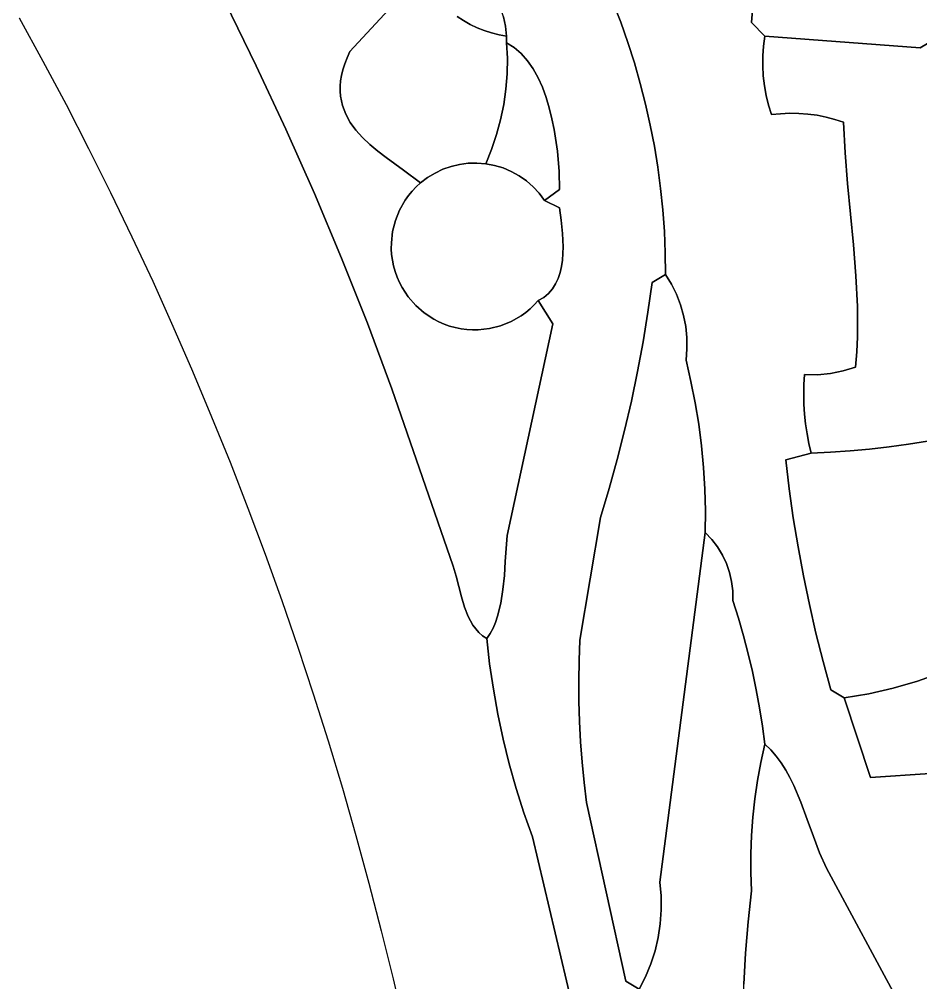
# Model space of a CAD drawing. Header units: inches. Extents: x 37.2 to 70.6, y 17.4 to 61.6.
# Drawn here: x 41.501 to 45.923, y 39.47 to 44.197 of the extents above; entities that cross this region are included whole.
import ezdxf

# ---------------------------------------------------------------- set-up
doc = ezdxf.new("R2010")
doc.units = ezdxf.units.IN
doc.layers.add('SURFACES_FOR_SKETCHUP', color=7, linetype='Continuous')

msp = doc.modelspace()

# ---------------------------------------------------------------- linework, layer by layer
at = {"layer": 'SURFACES_FOR_SKETCHUP'}
for points, invisible_edges in [([(41.6176, 43.991), (42.3549, 44.5823), (41.5014, 44.2028)], 3), ([(42.3549, 44.5823), (41.6176, 43.991), (42.5127, 44.2767)], 3), ([(45.1185, 44.464), (45.1047, 44.3222), (45.9212, 44.0571)], 10), ([(45.9212, 44.0571), (46.044, 44.3263), (45.1185, 44.464)], 11), ([(43.6803, 44.1899), (43.8171, 44.3416), (43.6488, 44.2109)], 3), ([(43.8171, 44.3416), (43.6803, 44.1899), (43.8412, 44.2986)], 3), ([(43.8873, 44.1619), (44.3726, 44.3774), (43.8768, 44.2088)], 3), ([(44.3726, 44.3774), (43.8873, 44.1619), (44.4137, 44.2802)], 3), ([(43.7131, 44.1711), (43.8412, 44.2986), (43.6803, 44.1899)], 3), ([(43.7471, 44.1547), (43.8412, 44.2986), (43.7131, 44.1711)], 3), ([(43.8412, 44.2986), (43.7471, 44.1547), (43.8613, 44.2543)], 3), ([(44.4517, 44.182), (45.1047, 44.3222), (44.4137, 44.2802)], 3), ([(45.1047, 44.3222), (44.4517, 44.182), (45.0935, 44.1802)], 3), ([(45.0935, 44.1802), (45.1584, 44.1136), (45.1047, 44.3222)], 2), ([(45.1584, 44.1136), (45.9212, 44.0571), (45.1047, 44.3222)], 10), ([(45.9212, 44.0571), (46.0304, 44.1699), (46.044, 44.3263)], 11), ([(41.731, 43.7778), (42.5127, 44.2767), (41.6176, 43.991)], 3), ([(42.5127, 44.2767), (41.731, 43.7778), (42.6643, 43.9682)], 3), ([(42.6643, 43.9682), (43.1237, 44.0388), (42.5127, 44.2767)], 3), ([(43.313, 44.2434), (42.5127, 44.2767), (43.1237, 44.0388)], 3), ([(43.1237, 44.0388), (43.6488, 44.2109), (43.313, 44.2434)], 3), ([(43.7821, 44.1407), (43.8613, 44.2543), (43.7471, 44.1547)], 3), ([(43.8613, 44.2543), (43.7821, 44.1407), (43.8768, 44.2088)], 3), ([(43.9641, 44.0282), (44.4137, 44.2802), (43.8873, 44.1619)], 11), ([(43.9947, 43.9933), (44.4137, 44.2802), (43.9641, 44.0282)], 3), ([(44.4137, 44.2802), (43.9947, 43.9933), (44.4517, 44.182)], 3), ([(43.6488, 44.2109), (43.1237, 44.0388), (43.6803, 44.1899)], 3), ([(43.818, 44.1292), (43.8768, 44.2088), (43.7821, 44.1407)], 3), ([(43.8768, 44.2088), (43.818, 44.1292), (43.8873, 44.1619)], 3), ([(43.1237, 44.0388), (43.2208, 43.5824), (43.6803, 44.1899)], 11), ([(43.2595, 43.5495), (43.6803, 44.1899), (43.2208, 43.5824)], 3), ([(43.6803, 44.1899), (43.2595, 43.5495), (43.8776, 43.7781)], 11), ([(43.7131, 44.1711), (43.6803, 44.1899), (43.8776, 43.7781)], 10), ([(43.8776, 43.7781), (43.8883, 43.8532), (43.7131, 44.1711)], 10), ([(43.7471, 44.1547), (43.7131, 44.1711), (43.8883, 43.8532)], 10), ([(43.8883, 43.8532), (43.8943, 43.9289), (43.7471, 44.1547)], 10), ([(43.7471, 44.1547), (43.8943, 43.9289), (43.7821, 44.1407)], 3), ([(43.8547, 44.1201), (43.8873, 44.1619), (43.818, 44.1292)], 3), ([(43.8547, 44.1201), (43.8922, 44.1136), (43.8873, 44.1619)], 8), ([(43.8922, 44.1136), (43.9299, 44.0577), (43.8873, 44.1619)], 3), ([(43.9641, 44.0282), (43.8873, 44.1619), (43.9299, 44.0577)], 3), ([(44.022, 43.9536), (44.4517, 44.182), (43.9947, 43.9933)], 3), ([(44.4517, 44.182), (44.022, 43.9536), (44.4868, 44.0828)], 3), ([(44.4868, 44.0828), (45.0935, 44.1802), (44.4517, 44.182)], 3), ([(44.5189, 43.9827), (45.0935, 44.1802), (44.4868, 44.0828)], 3), ([(44.548, 43.8816), (45.0935, 44.1802), (44.5189, 43.9827)], 3), ([(45.0935, 44.1802), (44.548, 43.8816), (45.1487, 44.0164)], 11), ([(45.152, 44.065), (45.1584, 44.1136), (45.0935, 44.1802)], 8), ([(45.1487, 44.0164), (45.152, 44.065), (45.0935, 44.1802)], 10), ([(46.0304, 44.1699), (45.9212, 44.0571), (46.0112, 44.1356)], 3), ([(43.7821, 44.1407), (43.8956, 44.0049), (43.818, 44.1292)], 3), ([(43.8956, 44.0049), (43.7821, 44.1407), (43.8943, 43.9289)], 3), ([(43.8922, 44.0811), (43.8547, 44.1201), (43.818, 44.1292)], 9), ([(43.8922, 44.0811), (43.818, 44.1292), (43.8956, 44.0049)], 3), ([(43.8922, 44.0811), (43.8922, 44.1136), (43.8547, 44.1201)], 8), ([(43.8922, 44.1136), (43.8922, 44.0811), (43.9299, 44.0577)], 8), ([(45.152, 44.065), (45.4148, 43.7257), (45.1584, 44.1136)], 3), ([(45.9212, 44.0571), (45.1584, 44.1136), (45.4589, 43.717)], 10), ([(45.4148, 43.7257), (45.4589, 43.717), (45.1584, 44.1136)], 10), ([(45.9212, 44.0571), (45.9562, 44.0784), (46.0112, 44.1356)], 10), ([(43.8922, 44.0811), (43.8956, 44.0049), (43.9299, 44.0577)], 2), ([(43.9641, 44.0282), (43.9299, 44.0577), (43.8956, 44.0049)], 10), ([(44.0462, 43.91), (44.4868, 44.0828), (44.022, 43.9536)], 3), ([(44.0673, 43.8629), (44.4868, 44.0828), (44.0462, 43.91)], 3), ([(44.5189, 43.9827), (44.4868, 44.0828), (44.0673, 43.8629)], 10), ([(45.1487, 44.0164), (45.4148, 43.7257), (45.152, 44.065)], 3), ([(45.9212, 44.0571), (45.4589, 43.717), (45.5024, 43.7056)], 9), ([(45.9212, 44.0571), (45.5024, 43.7056), (45.5453, 43.6915)], 9), ([(45.5453, 43.6915), (45.5525, 43.5417), (45.9212, 44.0571)], 10), ([(45.5645, 43.3913), (45.9212, 44.0571), (45.5525, 43.5417)], 3), ([(45.5645, 43.3913), (46.9766, 43.6136), (45.9212, 44.0571)], 11), ([(45.9562, 44.0784), (45.9212, 44.0571), (46.9766, 43.6136)], 10), ([(43.1237, 44.0388), (42.6643, 43.9682), (43.1096, 44.0078)], 3), ([(43.1096, 44.0078), (42.6643, 43.9682), (43.098, 43.9778)], 3), ([(43.098, 43.9778), (43.185, 43.6166), (43.1096, 44.0078)], 3), ([(43.1096, 44.0078), (43.185, 43.6166), (43.1237, 44.0388)], 3), ([(43.2208, 43.5824), (43.1237, 44.0388), (43.185, 43.6166)], 3), ([(43.8943, 43.9289), (43.9947, 43.9933), (43.8956, 44.0049)], 3), ([(43.9641, 44.0282), (43.8956, 44.0049), (43.9947, 43.9933)], 3), ([(45.1487, 44.0164), (44.548, 43.8816), (45.1483, 43.9676)], 3), ([(45.1483, 43.9676), (45.3703, 43.7317), (45.1487, 44.0164)], 3), ([(45.4148, 43.7257), (45.1487, 44.0164), (45.3703, 43.7317)], 3), ([(41.8416, 43.5631), (42.6643, 43.9682), (41.731, 43.7778)], 3), ([(41.9493, 43.347), (42.6643, 43.9682), (41.8416, 43.5631)], 3), ([(42.6643, 43.9682), (41.9493, 43.347), (42.8098, 43.6567)], 3), ([(43.098, 43.9778), (42.6643, 43.9682), (43.089, 43.9489)], 3), ([(43.089, 43.9489), (42.6643, 43.9682), (43.0823, 43.9211)], 3), ([(43.0823, 43.9211), (42.6643, 43.9682), (43.0779, 43.8942)], 3), ([(43.0779, 43.8942), (42.6643, 43.9682), (43.0757, 43.8683)], 3), ([(42.8098, 43.6567), (43.0757, 43.8683), (42.6643, 43.9682)], 3), ([(43.089, 43.9489), (43.1529, 43.6525), (43.098, 43.9778)], 3), ([(43.185, 43.6166), (43.098, 43.9778), (43.1529, 43.6525)], 3), ([(44.022, 43.9536), (43.9947, 43.9933), (43.8943, 43.9289)], 10), ([(44.0673, 43.8629), (44.0856, 43.8133), (44.5189, 43.9827)], 10), ([(44.548, 43.8816), (44.5189, 43.9827), (44.0856, 43.8133)], 10), ([(45.1483, 43.9676), (44.548, 43.8816), (45.1509, 43.919)], 3), ([(45.1509, 43.919), (45.3703, 43.7317), (45.1483, 43.9676)], 3), ([(43.0823, 43.9211), (43.0779, 43.8942), (43.1254, 43.6904)], 10), ([(43.089, 43.9489), (43.0823, 43.9211), (43.1254, 43.6904)], 10), ([(43.1529, 43.6525), (43.089, 43.9489), (43.1254, 43.6904)], 3), ([(43.8883, 43.8532), (44.0462, 43.91), (43.8943, 43.9289)], 3), ([(44.022, 43.9536), (43.8943, 43.9289), (44.0462, 43.91)], 3), ([(44.574, 43.7798), (45.1509, 43.919), (44.548, 43.8816)], 3), ([(45.1509, 43.919), (44.574, 43.7798), (45.1565, 43.8707)], 3), ([(45.1565, 43.8707), (45.3256, 43.735), (45.1509, 43.919)], 3), ([(45.3703, 43.7317), (45.1509, 43.919), (45.3256, 43.735)], 3), ([(43.0757, 43.8683), (42.8098, 43.6567), (43.0756, 43.8433)], 3), ([(43.0757, 43.8683), (43.0756, 43.8433), (43.1031, 43.7306)], 10), ([(43.0779, 43.8942), (43.0757, 43.8683), (43.1031, 43.7306)], 10), ([(43.1031, 43.7306), (43.1254, 43.6904), (43.0779, 43.8942)], 10), ([(44.0673, 43.8629), (44.0462, 43.91), (43.8883, 43.8532)], 10), ([(44.0856, 43.8133), (44.1013, 43.7616), (44.548, 43.8816)], 10), ([(44.1013, 43.7616), (44.1145, 43.7087), (44.548, 43.8816)], 10), ([(44.574, 43.7798), (44.548, 43.8816), (44.1145, 43.7087)], 10), ([(45.1565, 43.8707), (44.574, 43.7798), (45.165, 43.8227)], 3), ([(45.165, 43.8227), (45.2807, 43.7356), (45.1565, 43.8707)], 3), ([(45.3256, 43.735), (45.1565, 43.8707), (45.2807, 43.7356)], 3), ([(43.0756, 43.8433), (42.8098, 43.6567), (43.0775, 43.8192)], 3), ([(43.0775, 43.8192), (42.8098, 43.6567), (43.0813, 43.7959)], 3), ([(43.0869, 43.7734), (43.1031, 43.7306), (43.0756, 43.8433)], 10), ([(43.0775, 43.8192), (43.0869, 43.7734), (43.0756, 43.8433)], 3), ([(43.0775, 43.8192), (43.0813, 43.7959), (43.0869, 43.7734)], 8), ([(43.8776, 43.7781), (44.0856, 43.8133), (43.8883, 43.8532)], 3), ([(44.0673, 43.8629), (43.8883, 43.8532), (44.0856, 43.8133)], 3), ([(44.597, 43.6773), (45.165, 43.8227), (44.574, 43.7798)], 3), ([(45.165, 43.8227), (44.597, 43.6773), (45.1765, 43.7753)], 3), ([(45.1765, 43.7753), (45.2357, 43.7334), (45.165, 43.8227)], 3), ([(45.2807, 43.7356), (45.165, 43.8227), (45.2357, 43.7334)], 3), ([(43.0813, 43.7959), (42.8098, 43.6567), (43.0869, 43.7734)], 3), ([(43.0869, 43.7734), (42.8098, 43.6567), (43.1031, 43.7306)], 3), ([(43.6197, 43.4746), (43.8776, 43.7781), (43.2595, 43.5495)], 11), ([(43.8776, 43.7781), (43.6197, 43.4746), (43.8624, 43.7038)], 3), ([(43.8624, 43.7038), (44.1013, 43.7616), (43.8776, 43.7781)], 3), ([(44.1013, 43.7616), (44.0856, 43.8133), (43.8776, 43.7781)], 10), ([(44.1145, 43.7087), (44.1255, 43.6553), (44.574, 43.7798)], 10), ([(44.597, 43.6773), (44.574, 43.7798), (44.1255, 43.6553)], 10), ([(44.617, 43.5741), (45.1765, 43.7753), (44.597, 43.6773)], 3), ([(45.1765, 43.7753), (44.617, 43.5741), (45.1909, 43.7285)], 3), ([(45.1765, 43.7753), (45.1909, 43.7285), (45.2357, 43.7334)], 8), ([(43.1031, 43.7306), (42.8098, 43.6567), (43.1254, 43.6904)], 3), ([(44.1145, 43.7087), (44.1013, 43.7616), (43.8624, 43.7038)], 10), ([(44.6338, 43.4703), (45.1909, 43.7285), (44.617, 43.5741)], 3), ([(44.6476, 43.3659), (45.1909, 43.7285), (44.6338, 43.4703)], 3), ([(44.6582, 43.2612), (45.1909, 43.7285), (44.6476, 43.3659)], 3), ([(45.1909, 43.7285), (44.6582, 43.2612), (45.5645, 43.3913)], 11), ([(45.1909, 43.7285), (45.5645, 43.3913), (45.2357, 43.7334)], 3), ([(45.2357, 43.7334), (45.5645, 43.3913), (45.2807, 43.7356)], 3), ([(45.3256, 43.735), (45.2807, 43.7356), (45.5525, 43.5417)], 10), ([(45.5645, 43.3913), (45.5525, 43.5417), (45.2807, 43.7356)], 10), ([(45.3703, 43.7317), (45.3256, 43.735), (45.5525, 43.5417)], 10), ([(45.3703, 43.7317), (45.5525, 43.5417), (45.4148, 43.7257)], 3), ([(45.4148, 43.7257), (45.5525, 43.5417), (45.4589, 43.717)], 3), ([(43.1254, 43.6904), (42.8098, 43.6567), (43.1529, 43.6525)], 3), ([(43.6611, 43.4845), (43.8624, 43.7038), (43.6197, 43.4746)], 3), ([(43.8624, 43.7038), (43.6611, 43.4845), (43.8425, 43.6305)], 3), ([(43.8425, 43.6305), (44.1255, 43.6553), (43.8624, 43.7038)], 3), ([(44.1145, 43.7087), (43.8624, 43.7038), (44.1255, 43.6553)], 3), ([(44.1255, 43.6553), (44.141, 43.5494), (44.597, 43.6773)], 10), ([(44.597, 43.6773), (44.141, 43.5494), (44.617, 43.5741)], 3), ([(45.5024, 43.7056), (45.4589, 43.717), (45.5525, 43.5417)], 10), ([(45.5453, 43.6915), (45.5024, 43.7056), (45.5525, 43.5417)], 2), ([(42.0542, 43.1296), (42.8098, 43.6567), (41.9493, 43.347)], 3), ([(42.8098, 43.6567), (42.0542, 43.1296), (42.9491, 43.3424)], 3), ([(42.9491, 43.3424), (43.1529, 43.6525), (42.8098, 43.6567)], 3), ([(43.1529, 43.6525), (42.9491, 43.3424), (43.185, 43.6166)], 3), ([(43.7034, 43.4901), (43.8425, 43.6305), (43.6611, 43.4845)], 3), ([(43.8182, 43.5584), (43.8425, 43.6305), (43.7034, 43.4901)], 10), ([(43.8182, 43.5584), (43.8749, 43.467), (43.8425, 43.6305)], 3), ([(43.9152, 43.45), (44.1255, 43.6553), (43.8425, 43.6305)], 11), ([(43.9152, 43.45), (43.8425, 43.6305), (43.8749, 43.467)], 3), ([(44.1255, 43.6553), (43.9152, 43.45), (44.141, 43.5494)], 3), ([(43.185, 43.6166), (42.9491, 43.3424), (43.2208, 43.5824)], 3), ([(43.2208, 43.5824), (42.9491, 43.3424), (43.2595, 43.5495)], 3), ([(46.9766, 43.6136), (45.5645, 43.3913), (46.9831, 43.2045)], 11), ([(43.2595, 43.5495), (42.9491, 43.3424), (43.3004, 43.5177)], 3), ([(43.3004, 43.5177), (43.6197, 43.4746), (43.2595, 43.5495)], 3), ([(43.7462, 43.4912), (43.8182, 43.5584), (43.7034, 43.4901)], 3), ([(43.7893, 43.4878), (43.8182, 43.5584), (43.7462, 43.4912)], 2), ([(43.8182, 43.5584), (43.7893, 43.4878), (43.8329, 43.4797)], 8), ([(43.8182, 43.5584), (43.8329, 43.4797), (43.8749, 43.467)], 9), ([(43.9533, 43.4288), (44.141, 43.5494), (43.9152, 43.45)], 3), ([(43.9889, 43.4037), (44.141, 43.5494), (43.9533, 43.4288)], 3), ([(44.141, 43.5494), (43.9889, 43.4037), (44.1494, 43.4495)], 3), ([(44.1494, 43.4495), (44.617, 43.5741), (44.141, 43.5494)], 3), ([(44.617, 43.5741), (44.1494, 43.4495), (44.6338, 43.4703)], 3), ([(43.3672, 43.2603), (43.3004, 43.5177), (42.9491, 43.3424)], 11), ([(43.3004, 43.5177), (43.3949, 43.3088), (43.3856, 43.4556)], 3), ([(43.3949, 43.3088), (43.3004, 43.5177), (43.3672, 43.2603)], 3), ([(43.3856, 43.4556), (43.5796, 43.4604), (43.3004, 43.5177)], 3), ([(43.6197, 43.4746), (43.3004, 43.5177), (43.5796, 43.4604)], 3), ([(43.6197, 43.4746), (43.4702, 43.3935), (43.7893, 43.4878)], 11), ([(43.9533, 43.4288), (43.7893, 43.4878), (43.4702, 43.3935)], 11), ([(43.6197, 43.4746), (43.7893, 43.4878), (43.6611, 43.4845)], 3), ([(43.7034, 43.4901), (43.6611, 43.4845), (43.7462, 43.4912)], 2), ([(43.7893, 43.4878), (43.7462, 43.4912), (43.6611, 43.4845)], 10), ([(43.9533, 43.4288), (43.9152, 43.45), (43.7893, 43.4878)], 10), ([(43.7893, 43.4878), (43.9152, 43.45), (43.8329, 43.4797)], 3), ([(43.3856, 43.4556), (43.5411, 43.4421), (43.5796, 43.4604)], 9), ([(43.4702, 43.3935), (43.3856, 43.4556), (43.4489, 43.3742)], 2), ([(43.4489, 43.3742), (43.3856, 43.4556), (43.4293, 43.3535)], 3), ([(43.4293, 43.3535), (43.3856, 43.4556), (43.4113, 43.3317)], 3), ([(43.4113, 43.3317), (43.3856, 43.4556), (43.3949, 43.3088)], 3), ([(43.3856, 43.4556), (43.4702, 43.3935), (43.5045, 43.4198)], 8), ([(43.3856, 43.4556), (43.5045, 43.4198), (43.5411, 43.4421)], 9), ([(43.6197, 43.4746), (43.5796, 43.4604), (43.4702, 43.3935)], 10), ([(43.4702, 43.3935), (43.5796, 43.4604), (43.5045, 43.4198)], 3), ([(43.5411, 43.4421), (43.5045, 43.4198), (43.5796, 43.4604)], 2), ([(43.8749, 43.467), (43.8329, 43.4797), (43.9152, 43.45)], 2), ([(44.0218, 43.3749), (44.1494, 43.4495), (43.9889, 43.4037)], 3), ([(44.0515, 43.3426), (44.1494, 43.4495), (44.0218, 43.3749)], 3), ([(44.1494, 43.4495), (44.0515, 43.3426), (44.1519, 43.3613)], 3), ([(44.1519, 43.3613), (44.6338, 43.4703), (44.1494, 43.4495)], 3), ([(44.6338, 43.4703), (44.1519, 43.3613), (44.6476, 43.3659)], 3), ([(43.3375, 42.9864), (43.6402, 42.6836), (43.4702, 43.3935)], 11), ([(43.3375, 42.9864), (43.4702, 43.3935), (43.3464, 43.2087)], 11), ([(43.3672, 43.2603), (43.3464, 43.2087), (43.4702, 43.3935)], 10), ([(43.4702, 43.3935), (43.4489, 43.3742), (43.3672, 43.2603)], 10), ([(43.4702, 43.3935), (43.6402, 42.6836), (43.9533, 43.4288)], 11), ([(43.8625, 42.6924), (43.9533, 43.4288), (43.6402, 42.6836)], 11), ([(44.0474, 42.8161), (43.9533, 43.4288), (43.8625, 42.6924)], 11), ([(43.9533, 43.4288), (44.0778, 43.307), (43.9889, 43.4037)], 3), ([(44.0778, 43.307), (43.9533, 43.4288), (44.0474, 42.8161)], 11), ([(44.0218, 43.3749), (43.9889, 43.4037), (44.0515, 43.3426)], 2), ([(44.0778, 43.307), (44.0515, 43.3426), (43.9889, 43.4037)], 10), ([(44.6658, 43.156), (45.5645, 43.3913), (44.6582, 43.2612)], 3), ([(45.5645, 43.3913), (44.6658, 43.156), (45.5933, 43.0894)], 3), ([(45.5933, 43.0894), (46.9831, 43.2045), (45.5645, 43.3913)], 3), ([(43.3949, 43.3088), (43.3672, 43.2603), (43.4489, 43.3742)], 10), ([(43.4293, 43.3535), (43.3949, 43.3088), (43.4489, 43.3742)], 3), ([(43.4293, 43.3535), (43.4113, 43.3317), (43.3949, 43.3088)], 8), ([(44.0778, 43.307), (44.1519, 43.3613), (44.0515, 43.3426)], 2), ([(44.1519, 43.3613), (44.0778, 43.307), (44.1519, 43.2719)], 8), ([(44.1519, 43.2719), (44.6476, 43.3659), (44.1519, 43.3613)], 11), ([(44.6476, 43.3659), (44.1519, 43.2719), (44.6582, 43.2612)], 3), ([(42.1562, 42.9109), (42.9491, 43.3424), (42.0542, 43.1296)], 3), ([(42.9491, 43.3424), (42.1562, 42.9109), (43.0822, 43.0253)], 3), ([(43.3464, 43.2087), (43.3672, 43.2603), (42.9491, 43.3424)], 10), ([(43.3328, 43.1547), (43.3464, 43.2087), (42.9491, 43.3424)], 10), ([(42.9491, 43.3424), (43.0822, 43.0253), (43.3328, 43.1547)], 10), ([(44.0778, 43.307), (44.0474, 42.8161), (44.1691, 43.0799)], 11), ([(44.1599, 43.2109), (44.1519, 43.2719), (44.0778, 43.307)], 8), ([(44.1691, 43.0799), (44.1664, 43.1461), (44.0778, 43.307)], 10), ([(44.1599, 43.2109), (44.0778, 43.307), (44.1664, 43.1461)], 3), ([(44.1599, 43.2109), (44.6582, 43.2612), (44.1519, 43.2719)], 3), ([(44.1664, 43.1461), (44.6582, 43.2612), (44.1599, 43.2109)], 3), ([(44.6582, 43.2612), (44.1664, 43.1461), (44.6658, 43.156)], 3), ([(43.3464, 43.2087), (43.3328, 43.1547), (43.3375, 42.9864)], 10), ([(46.9831, 43.2045), (45.5933, 43.0894), (46.9766, 42.9253)], 3), ([(43.3266, 43.0992), (43.3328, 43.1547), (43.0822, 43.0253)], 10), ([(43.3266, 43.0992), (43.3318, 43.0146), (43.3328, 43.1547)], 3), ([(43.3318, 43.0146), (43.3375, 42.9864), (43.3328, 43.1547)], 10), ([(44.1664, 43.1461), (44.1691, 43.0799), (44.6658, 43.156)], 10), ([(44.6702, 43.0505), (44.6658, 43.156), (44.1691, 43.0799)], 10), ([(44.6702, 43.0505), (45.5933, 43.0894), (44.6658, 43.156)], 3), ([(43.3263, 43.0711), (43.3266, 43.0992), (43.0822, 43.0253)], 10), ([(43.3281, 43.0428), (43.3263, 43.0711), (43.0822, 43.0253)], 10), ([(43.3266, 43.0992), (43.3263, 43.0711), (43.3281, 43.0428)], 8), ([(43.3281, 43.0428), (43.3318, 43.0146), (43.3266, 43.0992)], 10), ([(44.1659, 43.0149), (44.1691, 43.0799), (44.0474, 42.8161)], 10), ([(44.1659, 43.0149), (44.6064, 42.9055), (44.1691, 43.0799)], 3), ([(44.6064, 42.9055), (44.6702, 43.0505), (44.1691, 43.0799)], 11), ([(44.7251, 42.8477), (45.5933, 43.0894), (44.6702, 43.0505)], 11), ([(44.7251, 42.8477), (44.7451, 42.7963), (45.5933, 43.0894)], 10), ([(45.6053, 42.9385), (45.5933, 43.0894), (44.7451, 42.7963)], 10), ([(45.5933, 43.0894), (45.6053, 42.9385), (46.9766, 42.9253)], 10), ([(42.2554, 42.6908), (43.0822, 43.0253), (42.1562, 42.9109)], 3), ([(42.3517, 42.4695), (43.0822, 43.0253), (42.2554, 42.6908)], 3), ([(43.0822, 43.0253), (42.3517, 42.4695), (43.2089, 42.7057)], 3), ([(43.3281, 43.0428), (43.0822, 43.0253), (43.3318, 43.0146)], 3), ([(43.3318, 43.0146), (43.0822, 43.0253), (43.3375, 42.9864)], 3), ([(43.3375, 42.9864), (43.0822, 43.0253), (43.3452, 42.9587)], 3), ([(43.2089, 42.7057), (43.3547, 42.9318), (43.0822, 43.0253)], 3), ([(43.3452, 42.9587), (43.0822, 43.0253), (43.3547, 42.9318)], 3), ([(44.1659, 43.0149), (44.0474, 42.8161), (44.1613, 42.9836)], 3), ([(44.1613, 42.9836), (44.6064, 42.9055), (44.1659, 43.0149)], 3), ([(44.6064, 42.9055), (44.6714, 42.9447), (44.6702, 43.0505)], 8), ([(44.6702, 43.0505), (44.6714, 42.9447), (44.7005, 42.8973)], 8), ([(44.6702, 43.0505), (44.7005, 42.8973), (44.7251, 42.8477)], 9), ([(43.3375, 42.9864), (43.3452, 42.9587), (43.4095, 42.8342)], 10), ([(43.4461, 42.7923), (43.3375, 42.9864), (43.4095, 42.8342)], 3), ([(43.3375, 42.9864), (43.4461, 42.7923), (43.6402, 42.6836)], 11), ([(44.1613, 42.9836), (44.0474, 42.8161), (44.1544, 42.9535)], 3), ([(44.1544, 42.9535), (44.6064, 42.9055), (44.1613, 42.9836)], 3), ([(43.3547, 42.9318), (43.2089, 42.7057), (43.3659, 42.9059)], 3), ([(43.3789, 42.8809), (43.4095, 42.8342), (43.3452, 42.9587)], 10), ([(43.3547, 42.9318), (43.3789, 42.8809), (43.3452, 42.9587)], 3), ([(43.3547, 42.9318), (43.3659, 42.9059), (43.3789, 42.8809)], 8), ([(44.1448, 42.925), (44.1544, 42.9535), (44.0474, 42.8161)], 10), ([(44.1448, 42.925), (44.0474, 42.8161), (44.1323, 42.8982)], 3), ([(44.1448, 42.925), (44.1323, 42.8982), (44.5855, 42.7591)], 10), ([(44.1544, 42.9535), (44.1448, 42.925), (44.6064, 42.9055)], 10), ([(44.5855, 42.7591), (44.6064, 42.9055), (44.1448, 42.925)], 10), ([(44.6714, 42.9447), (44.6064, 42.9055), (44.7005, 42.8973)], 2), ([(44.7451, 42.7963), (44.7603, 42.7435), (45.6053, 42.9385)], 10), ([(45.3532, 42.4532), (45.6053, 42.9385), (44.7603, 42.7435)], 11), ([(45.6053, 42.9385), (45.3532, 42.4532), (45.6126, 42.7882)], 3), ([(45.6053, 42.9385), (45.6126, 42.7882), (46.9766, 42.9253)], 10), ([(46.1454, 42.1655), (46.9766, 42.9253), (45.6126, 42.7882)], 11), ([(43.3659, 42.9059), (43.2089, 42.7057), (43.3789, 42.8809)], 3), ([(43.3789, 42.8809), (43.2089, 42.7057), (43.4095, 42.8342)], 3), ([(44.1323, 42.8982), (44.0474, 42.8161), (44.1166, 42.8737)], 3), ([(44.0745, 42.8323), (44.1166, 42.8737), (44.0474, 42.8161)], 3), ([(44.0745, 42.8323), (44.0974, 42.8516), (44.1166, 42.8737)], 8), ([(44.1166, 42.8737), (44.0974, 42.8516), (44.1194, 42.7017)], 10), ([(44.1323, 42.8982), (44.1166, 42.8737), (44.1194, 42.7017)], 10), ([(44.1323, 42.8982), (44.1194, 42.7017), (44.5855, 42.7591)], 11), ([(44.5855, 42.7591), (44.7251, 42.8477), (44.6064, 42.9055)], 3), ([(44.7005, 42.8973), (44.6064, 42.9055), (44.7251, 42.8477)], 3), ([(43.4095, 42.8342), (43.2089, 42.7057), (43.4461, 42.7923)], 3), ([(44.0745, 42.8323), (44.0474, 42.8161), (44.1194, 42.7017)], 8), ([(44.0974, 42.8516), (44.0745, 42.8323), (44.1194, 42.7017)], 10), ([(44.7451, 42.7963), (44.7251, 42.8477), (44.5855, 42.7591)], 10), ([(43.4461, 42.7923), (43.2089, 42.7057), (43.488, 42.7557)], 3), ([(43.4461, 42.7923), (43.488, 42.7557), (43.6402, 42.6836)], 10), ([(43.8625, 42.6924), (43.9142, 42.7132), (44.0474, 42.8161)], 10), ([(44.028, 42.7949), (44.0474, 42.8161), (43.9142, 42.7132)], 10), ([(43.9627, 42.7409), (44.028, 42.7949), (43.9142, 42.7132)], 3), ([(44.0074, 42.7753), (44.028, 42.7949), (43.9627, 42.7409)], 10), ([(44.1194, 42.7017), (44.028, 42.7949), (44.0074, 42.7753)], 9), ([(44.1194, 42.7017), (44.0474, 42.8161), (44.028, 42.7949)], 8), ([(44.7603, 42.7435), (44.7451, 42.7963), (44.5855, 42.7591)], 10), ([(45.6137, 42.7133), (45.6126, 42.7882), (45.3532, 42.4532)], 10), ([(45.6126, 42.7882), (45.6137, 42.7133), (46.1454, 42.1655)], 10), ([(43.3293, 42.3834), (43.488, 42.7557), (43.2089, 42.7057)], 3), ([(43.3293, 42.3834), (43.5348, 42.725), (43.488, 42.7557)], 9), ([(43.5348, 42.725), (43.6125, 42.6912), (43.488, 42.7557)], 3), ([(43.6402, 42.6836), (43.488, 42.7557), (43.6125, 42.6912)], 3), ([(44.1194, 42.7017), (43.9627, 42.7409), (43.9142, 42.7132)], 9), ([(43.9627, 42.7409), (43.9856, 42.7573), (44.0074, 42.7753)], 8), ([(44.1194, 42.7017), (43.9856, 42.7573), (43.9627, 42.7409)], 9), ([(44.1194, 42.7017), (44.0074, 42.7753), (43.9856, 42.7573)], 9), ([(44.5614, 42.6133), (44.5855, 42.7591), (44.1194, 42.7017)], 10), ([(44.5614, 42.6133), (44.7707, 42.6894), (44.5855, 42.7591)], 3), ([(44.7603, 42.7435), (44.5855, 42.7591), (44.7707, 42.6894)], 3), ([(44.7603, 42.7435), (44.7707, 42.6894), (45.3532, 42.4532)], 10), ([(42.445, 42.2469), (43.2089, 42.7057), (42.3517, 42.4695)], 3), ([(43.2089, 42.7057), (42.445, 42.2469), (43.3293, 42.3834)], 3), ([(43.3293, 42.3834), (43.5597, 42.712), (43.5348, 42.725)], 9), ([(43.3293, 42.3834), (43.5857, 42.7008), (43.5597, 42.712)], 9), ([(43.3293, 42.3834), (43.6125, 42.6912), (43.5857, 42.7008)], 9), ([(43.3293, 42.3834), (43.6402, 42.6836), (43.6125, 42.6912)], 9), ([(43.3293, 42.3834), (43.6684, 42.6778), (43.6402, 42.6836)], 9), ([(43.5857, 42.7008), (43.6125, 42.6912), (43.5348, 42.725)], 10), ([(43.5348, 42.725), (43.5597, 42.712), (43.5857, 42.7008)], 8), ([(43.8086, 42.6788), (43.8625, 42.6924), (43.6402, 42.6836)], 10), ([(43.6402, 42.6836), (43.6684, 42.6778), (43.8086, 42.6788)], 10), ([(43.8086, 42.6788), (43.8941, 41.6646), (43.8625, 42.6924)], 3), ([(44.1194, 42.7017), (43.9142, 42.7132), (43.8625, 42.6924)], 9), ([(44.1194, 42.7017), (43.8625, 42.6924), (43.8941, 41.6646)], 3), ([(44.1194, 42.7017), (43.8941, 41.6646), (44.4346, 42.0361)], 10), ([(44.5041, 42.3234), (44.5343, 42.468), (44.1194, 42.7017)], 10), ([(44.5343, 42.468), (44.5614, 42.6133), (44.1194, 42.7017)], 10), ([(44.4709, 42.1794), (44.1194, 42.7017), (44.4346, 42.0361)], 3), ([(44.5041, 42.3234), (44.1194, 42.7017), (44.4709, 42.1794)], 3), ([(44.7707, 42.6894), (44.5614, 42.6133), (44.7762, 42.6346)], 3), ([(44.7707, 42.6894), (44.7762, 42.6346), (45.3532, 42.4532)], 10), ([(45.3532, 42.4532), (45.4169, 42.4527), (45.6137, 42.7133)], 10), ([(45.6127, 42.6387), (45.6137, 42.7133), (45.4169, 42.4527)], 10), ([(45.6137, 42.7133), (45.6127, 42.6387), (46.1454, 42.1655)], 10), ([(43.3293, 42.3834), (43.6967, 42.6741), (43.6684, 42.6778)], 9), ([(43.3293, 42.3834), (43.7249, 42.6724), (43.6967, 42.6741)], 9), ([(43.3293, 42.3834), (43.8941, 41.6646), (43.753, 42.6726)], 11), ([(43.3293, 42.3834), (43.753, 42.6726), (43.7249, 42.6724)], 9), ([(43.753, 42.6726), (43.8086, 42.6788), (43.6684, 42.6778)], 10), ([(43.6967, 42.6741), (43.753, 42.6726), (43.6684, 42.6778)], 3), ([(43.6967, 42.6741), (43.7249, 42.6724), (43.753, 42.6726)], 8), ([(43.8086, 42.6788), (43.753, 42.6726), (43.8941, 41.6646)], 10), ([(44.7767, 42.5792), (44.7762, 42.6346), (44.5614, 42.6133)], 10), ([(44.7762, 42.6346), (44.7767, 42.5792), (45.3532, 42.4532)], 10), ([(45.4801, 42.4588), (45.6127, 42.6387), (45.4169, 42.4527)], 3), ([(45.6127, 42.6387), (45.4801, 42.4588), (45.6093, 42.5643)], 3), ([(45.6127, 42.6387), (45.6093, 42.5643), (46.1454, 42.1655)], 10), ([(44.5614, 42.6133), (44.5343, 42.468), (44.7721, 42.5237)], 10), ([(44.7721, 42.5237), (44.7767, 42.5792), (44.5614, 42.6133)], 10), ([(44.7767, 42.5792), (44.7721, 42.5237), (44.7965, 42.4198)], 8), ([(44.7767, 42.5792), (44.7965, 42.4198), (45.3532, 42.4532)], 11), ([(45.5424, 42.4713), (45.6093, 42.5643), (45.4801, 42.4588)], 3), ([(45.5424, 42.4713), (45.6032, 42.4902), (45.6093, 42.5643)], 8), ([(45.6032, 42.4902), (46.0516, 42.1453), (45.6093, 42.5643)], 3), ([(46.1454, 42.1655), (45.6093, 42.5643), (46.0516, 42.1453)], 3), ([(44.7721, 42.5237), (44.5343, 42.468), (44.7965, 42.4198)], 3), ([(44.5041, 42.3234), (44.7965, 42.4198), (44.5343, 42.468)], 3), ([(45.3503, 42.4047), (45.3532, 42.4532), (44.7965, 42.4198)], 10), ([(45.4169, 42.4527), (45.3495, 42.3562), (45.4801, 42.4588)], 3), ([(45.3506, 42.3077), (45.4801, 42.4588), (45.3495, 42.3562)], 3), ([(45.3503, 42.4047), (45.3495, 42.3562), (45.4169, 42.4527)], 10), ([(45.3532, 42.4532), (45.3503, 42.4047), (45.4169, 42.4527)], 2), ([(45.3537, 42.2593), (45.4801, 42.4588), (45.3506, 42.3077)], 3), ([(45.3537, 42.2593), (45.5772, 42.0786), (45.5424, 42.4713)], 11), ([(45.4801, 42.4588), (45.3537, 42.2593), (45.5424, 42.4713)], 3), ([(45.5424, 42.4713), (45.6727, 42.0873), (45.6032, 42.4902)], 3), ([(45.6727, 42.0873), (45.5424, 42.4713), (45.5772, 42.0786)], 3), ([(45.8628, 42.1117), (45.9574, 42.1274), (45.6032, 42.4902)], 10), ([(45.7679, 42.0984), (45.8628, 42.1117), (45.6032, 42.4902)], 10), ([(46.0516, 42.1453), (45.6032, 42.4902), (45.9574, 42.1274)], 3), ([(45.7679, 42.0984), (45.6032, 42.4902), (45.6727, 42.0873)], 3), ([(44.7965, 42.4198), (44.5041, 42.3234), (44.8173, 42.3152)], 3), ([(44.7965, 42.4198), (44.8173, 42.3152), (45.3503, 42.4047)], 10), ([(45.3495, 42.3562), (45.3503, 42.4047), (44.8173, 42.3152)], 10), ([(42.5355, 42.0231), (43.3293, 42.3834), (42.445, 42.2469)], 3), ([(42.6231, 41.7981), (43.3293, 42.3834), (42.5355, 42.0231)], 3), ([(42.6231, 41.7981), (42.7077, 41.572), (43.3293, 42.3834)], 10), ([(43.6298, 41.514), (43.3293, 42.3834), (42.7077, 41.572)], 10), ([(43.6298, 41.514), (43.8941, 41.6646), (43.3293, 42.3834)], 3), ([(45.3506, 42.3077), (45.3495, 42.3562), (44.8173, 42.3152)], 10), ([(44.5041, 42.3234), (44.4709, 42.1794), (44.8345, 42.21)], 10), ([(44.8345, 42.21), (44.8173, 42.3152), (44.5041, 42.3234)], 10), ([(44.8173, 42.3152), (44.8345, 42.21), (45.3506, 42.3077)], 10), ([(45.3537, 42.2593), (45.3506, 42.3077), (44.8345, 42.21)], 10), ([(45.261, 42.0357), (45.3537, 42.2593), (44.8345, 42.21)], 11), ([(45.261, 42.0357), (45.3587, 42.2111), (45.3537, 42.2593)], 9), ([(45.3537, 42.2593), (45.3587, 42.2111), (45.5772, 42.0786)], 10), ([(44.8481, 42.1043), (44.8345, 42.21), (44.4709, 42.1794)], 10), ([(44.8345, 42.21), (44.8481, 42.1043), (45.261, 42.0357)], 10), ([(45.261, 42.0357), (45.3658, 42.1632), (45.3587, 42.2111)], 9), ([(45.4815, 42.0722), (45.5772, 42.0786), (45.3587, 42.2111)], 10), ([(45.3658, 42.1632), (45.4815, 42.0722), (45.3587, 42.2111)], 3), ([(44.4709, 42.1794), (44.4346, 42.0361), (44.8481, 42.1043)], 10), ([(45.261, 42.0357), (45.3747, 42.1155), (45.3658, 42.1632)], 9), ([(45.3747, 42.1155), (45.4815, 42.0722), (45.3658, 42.1632)], 3), ([(45.261, 42.0357), (45.3857, 42.0681), (45.3747, 42.1155)], 8), ([(45.3857, 42.0681), (45.4815, 42.0722), (45.3747, 42.1155)], 2), ([(45.8628, 42.1117), (46.222, 41.9128), (45.9574, 42.1274)], 3), ([(44.8581, 41.9983), (44.8481, 42.1043), (44.4346, 42.0361)], 10), ([(44.8481, 42.1043), (44.8581, 41.9983), (45.261, 42.0357)], 10), ([(45.3857, 42.0681), (45.261, 42.0357), (45.2781, 41.8926)], 8), ([(45.2781, 41.8926), (45.2983, 41.75), (45.4815, 42.0722)], 10), ([(45.4815, 42.0722), (45.3857, 42.0681), (45.2781, 41.8926)], 10), ([(45.4815, 42.0722), (45.2983, 41.75), (45.5772, 42.0786)], 3), ([(45.3216, 41.6079), (45.5772, 42.0786), (45.2983, 41.75)], 3), ([(45.6727, 42.0873), (45.3216, 41.6079), (45.7679, 42.0984)], 3), ([(45.3478, 41.4664), (45.7679, 42.0984), (45.3216, 41.6079)], 3), ([(45.5772, 42.0786), (45.3216, 41.6079), (45.6727, 42.0873)], 3), ([(46.2566, 41.7854), (45.7679, 42.0984), (45.3478, 41.4664)], 11), ([(45.7679, 42.0984), (46.2566, 41.7854), (45.8628, 42.1117)], 3), ([(46.222, 41.9128), (45.8628, 42.1117), (46.2566, 41.7854)], 3), ([(44.3953, 41.8937), (44.4346, 42.0361), (43.8941, 41.6646)], 10), ([(44.4346, 42.0361), (44.3953, 41.8937), (44.8644, 41.8919)], 10), ([(44.8581, 41.9983), (44.4346, 42.0361), (44.8644, 41.8919)], 3), ([(44.8581, 41.9983), (44.8644, 41.8919), (45.261, 42.0357)], 10), ([(45.2781, 41.8926), (45.261, 42.0357), (44.8644, 41.8919)], 10), ([(44.353, 41.752), (44.3953, 41.8937), (43.8941, 41.6646)], 10), ([(44.3953, 41.8937), (44.353, 41.752), (44.8671, 41.7852)], 10), ([(44.8671, 41.7852), (44.8644, 41.8919), (44.3953, 41.8937)], 10), ([(44.8644, 41.8919), (44.8671, 41.7852), (45.2781, 41.8926)], 10), ([(45.2983, 41.75), (45.2781, 41.8926), (44.8671, 41.7852)], 10), ([(44.8662, 41.6785), (44.8671, 41.7852), (44.353, 41.752)], 10), ([(44.8671, 41.7852), (44.8662, 41.6785), (44.8984, 41.6445)], 8), ([(44.8671, 41.7852), (44.8984, 41.6445), (45.2983, 41.75)], 11), ([(46.2887, 41.6573), (46.2566, 41.7854), (45.3478, 41.4664)], 10), ([(43.8854, 41.5368), (43.8809, 41.4681), (44.353, 41.752)], 10), ([(44.2517, 41.1498), (44.353, 41.752), (43.8809, 41.4681)], 10), ([(43.8854, 41.5368), (44.353, 41.752), (43.8941, 41.6646)], 3), ([(44.353, 41.752), (44.2517, 41.1498), (44.8662, 41.6785)], 10), ([(44.9266, 41.6076), (45.2983, 41.75), (44.8984, 41.6445)], 3), ([(44.9507, 41.5681), (45.2983, 41.75), (44.9266, 41.6076)], 3), ([(45.2983, 41.75), (44.9507, 41.5681), (45.3216, 41.6079)], 3), ([(43.8941, 41.6646), (43.6298, 41.514), (43.8854, 41.5368)], 3), ([(44.2475, 41.0501), (44.2457, 40.9504), (44.8662, 41.6785)], 10), ([(44.2457, 40.9504), (44.2462, 40.8506), (44.8662, 41.6785)], 10), ([(44.2462, 40.8506), (44.2491, 40.751), (44.8662, 41.6785)], 10), ([(44.2517, 41.1498), (44.2475, 41.0501), (44.8662, 41.6785)], 10), ([(44.6443, 39.9636), (44.8662, 41.6785), (44.2491, 40.751)], 10), ([(44.8662, 41.6785), (44.6443, 39.9636), (45.0024, 41.345)], 10), ([(44.9703, 41.5264), (44.9507, 41.5681), (44.8662, 41.6785)], 10), ([(44.8662, 41.6785), (44.9507, 41.5681), (44.8984, 41.6445)], 3), ([(45.0024, 41.345), (44.9703, 41.5264), (44.8662, 41.6785)], 11), ([(44.9266, 41.6076), (44.8984, 41.6445), (44.9507, 41.5681)], 2), ([(45.3478, 41.4664), (45.3771, 41.3254), (46.2887, 41.6573)], 10), ([(46.2887, 41.6573), (45.3771, 41.3254), (46.3184, 41.5287)], 3), ([(44.9703, 41.5264), (45.3216, 41.6079), (44.9507, 41.5681)], 3), ([(44.9855, 41.4829), (45.3216, 41.6079), (44.9703, 41.5264)], 3), ([(45.3216, 41.6079), (44.9855, 41.4829), (45.3478, 41.4664)], 3), ([(42.7077, 41.572), (42.7893, 41.3447), (43.6298, 41.514)], 10), ([(42.7893, 41.3447), (42.8681, 41.1163), (43.6298, 41.514)], 10), ([(43.6448, 41.4644), (43.6298, 41.514), (42.8681, 41.1163)], 10), ([(43.6448, 41.4644), (43.8854, 41.5368), (43.6298, 41.514)], 3), ([(43.8854, 41.5368), (43.6448, 41.4644), (43.8809, 41.4681)], 3), ([(44.9703, 41.5264), (45.0024, 41.345), (44.9855, 41.4829)], 3), ([(46.0228, 40.9894), (46.3184, 41.5287), (45.3771, 41.3254)], 11), ([(43.6579, 41.4133), (43.6448, 41.4644), (42.8681, 41.1163)], 10), ([(43.6579, 41.4133), (43.8809, 41.4681), (43.6448, 41.4644)], 3), ([(43.8809, 41.4681), (43.6579, 41.4133), (43.8742, 41.399)], 3), ([(43.8809, 41.4681), (43.8742, 41.399), (44.2517, 41.1498)], 10), ([(44.996, 41.4379), (44.9855, 41.4829), (45.0017, 41.3918)], 2), ([(45.0024, 41.345), (45.0017, 41.3918), (44.9855, 41.4829)], 10), ([(44.996, 41.4379), (45.3478, 41.4664), (44.9855, 41.4829)], 3), ([(45.0017, 41.3918), (45.3478, 41.4664), (44.996, 41.4379)], 3), ([(45.0017, 41.3918), (45.0024, 41.345), (45.3478, 41.4664)], 10), ([(45.3478, 41.4664), (45.0024, 41.345), (45.3771, 41.3254)], 3), ([(43.671, 41.3624), (43.6579, 41.4133), (42.8681, 41.1163)], 10), ([(43.671, 41.3624), (43.8742, 41.399), (43.6579, 41.4133)], 3), ([(43.6856, 41.3129), (43.671, 41.3624), (42.8681, 41.1163)], 10), ([(43.8742, 41.399), (43.671, 41.3624), (43.8638, 41.3315)], 3), ([(43.6856, 41.3129), (43.8638, 41.3315), (43.671, 41.3624)], 3), ([(43.8742, 41.399), (43.8638, 41.3315), (44.2517, 41.1498)], 10), ([(43.6856, 41.3129), (42.8681, 41.1163), (43.7036, 41.2664)], 3), ([(43.6856, 41.3129), (43.7036, 41.2664), (43.8638, 41.3315)], 10), ([(43.8481, 41.2676), (43.8638, 41.3315), (43.7036, 41.2664)], 10), ([(43.8638, 41.3315), (43.8481, 41.2676), (44.2517, 41.1498)], 10), ([(45.0024, 41.345), (44.6443, 39.9636), (45.0295, 41.2586)], 3), ([(45.0295, 41.2586), (45.3771, 41.3254), (45.0024, 41.345)], 3), ([(45.0544, 41.1716), (45.3771, 41.3254), (45.0295, 41.2586)], 3), ([(45.3771, 41.3254), (45.0544, 41.1716), (45.4094, 41.1851)], 3), ([(45.3771, 41.3254), (45.4094, 41.1851), (45.9069, 40.9487)], 10), ([(46.0228, 40.9894), (45.3771, 41.3254), (45.9069, 40.9487)], 3), ([(42.9438, 40.8868), (43.7036, 41.2664), (42.8681, 41.1163)], 3), ([(43.7036, 41.2664), (42.9438, 40.8868), (43.7144, 41.2447)], 3), ([(43.7036, 41.2664), (43.7144, 41.2447), (43.8481, 41.2676)], 10), ([(43.8378, 41.2377), (43.8481, 41.2676), (43.7144, 41.2447)], 10), ([(43.8481, 41.2676), (43.8378, 41.2377), (44.2517, 41.1498)], 10), ([(43.7144, 41.2447), (42.9438, 40.8868), (43.7266, 41.2243)], 3), ([(43.7266, 41.2243), (42.9438, 40.8868), (43.8089, 41.0345)], 11), ([(43.7144, 41.2447), (43.7266, 41.2243), (43.8378, 41.2377)], 10), ([(43.7266, 41.2243), (43.7406, 41.2053), (43.8378, 41.2377)], 10), ([(43.8089, 41.0345), (43.7406, 41.2053), (43.7266, 41.2243)], 9), ([(43.8256, 41.2095), (43.8378, 41.2377), (43.7406, 41.2053)], 10), ([(43.8378, 41.2377), (43.8256, 41.2095), (44.2517, 41.1498)], 10), ([(45.0295, 41.2586), (44.6443, 39.9636), (45.0544, 41.1716)], 3), ([(43.7406, 41.2053), (43.7565, 41.188), (43.8256, 41.2095)], 10), ([(43.8089, 41.0345), (43.7565, 41.188), (43.7406, 41.2053)], 9), ([(43.8113, 41.1832), (43.8256, 41.2095), (43.7565, 41.188)], 10), ([(43.8089, 41.0345), (43.7744, 41.1725), (43.7565, 41.188)], 9), ([(43.7565, 41.188), (43.7744, 41.1725), (43.8113, 41.1832)], 10), ([(43.7948, 41.159), (43.8113, 41.1832), (43.7744, 41.1725)], 2), ([(43.8089, 41.0345), (43.7948, 41.159), (43.7744, 41.1725)], 8), ([(43.7948, 41.159), (43.8089, 41.0345), (43.8113, 41.1832)], 2), ([(43.8089, 41.0345), (44.2475, 41.0501), (43.8256, 41.2095)], 11), ([(43.8113, 41.1832), (43.8089, 41.0345), (43.8256, 41.2095)], 3), ([(44.2475, 41.0501), (44.2517, 41.1498), (43.8256, 41.2095)], 10), ([(45.0544, 41.1716), (44.6443, 39.9636), (45.0771, 41.0841)], 3), ([(45.0771, 41.0841), (45.4094, 41.1851), (45.0544, 41.1716)], 3), ([(45.0977, 40.9961), (45.4094, 41.1851), (45.0771, 41.0841)], 3), ([(45.4094, 41.1851), (45.0977, 40.9961), (45.4447, 41.0455)], 3), ([(45.7889, 40.9146), (45.9069, 40.9487), (45.4094, 41.1851)], 10), ([(45.4094, 41.1851), (45.4447, 41.0455), (45.7889, 40.9146)], 10), ([(45.0771, 41.0841), (44.6443, 39.9636), (45.0977, 40.9961)], 3), ([(43.8271, 40.9105), (43.8089, 41.0345), (42.9438, 40.8868)], 10), ([(44.2475, 41.0501), (43.8089, 41.0345), (44.2457, 40.9504)], 3), ([(43.8271, 40.9105), (44.2457, 40.9504), (43.8089, 41.0345)], 3), ([(45.1162, 40.9076), (45.4447, 41.0455), (45.0977, 40.9961)], 3), ([(45.4447, 41.0455), (45.1162, 40.9076), (45.4831, 40.9066)], 3), ([(45.4447, 41.0455), (45.4831, 40.9066), (45.6692, 40.8873)], 10), ([(45.6692, 40.8873), (45.7889, 40.9146), (45.4447, 41.0455)], 10), ([(45.0977, 40.9961), (44.6443, 39.9636), (45.1162, 40.9076)], 3), ([(45.9069, 40.9487), (45.9701, 40.4967), (46.0228, 40.9894)], 3), ([(44.2457, 40.9504), (43.8271, 40.9105), (44.2462, 40.8506)], 3), ([(45.7889, 40.9146), (45.9701, 40.4967), (45.9069, 40.9487)], 3), ([(42.9438, 40.8868), (43.0165, 40.6563), (43.8271, 40.9105)], 10), ([(43.8492, 40.7873), (43.8271, 40.9105), (43.0165, 40.6563)], 10), ([(43.8492, 40.7873), (44.2462, 40.8506), (43.8271, 40.9105)], 3), ([(45.1162, 40.9076), (44.6443, 39.9636), (45.1324, 40.8186)], 3), ([(45.1324, 40.8186), (45.4831, 40.9066), (45.1162, 40.9076)], 3), ([(45.1465, 40.7293), (45.4831, 40.9066), (45.1324, 40.8186)], 3), ([(45.1465, 40.7293), (45.1877, 40.6122), (45.4831, 40.9066)], 11), ([(45.2145, 40.5818), (45.4831, 40.9066), (45.1877, 40.6122)], 3), ([(45.4831, 40.9066), (45.2145, 40.5818), (45.548, 40.8668)], 3), ([(45.548, 40.8668), (45.6692, 40.8873), (45.4831, 40.9066)], 2), ([(45.548, 40.8668), (45.6779, 40.4772), (45.6692, 40.8873)], 2), ([(45.6692, 40.8873), (45.6779, 40.4772), (45.7889, 40.9146)], 3), ([(45.9701, 40.4967), (45.7889, 40.9146), (45.6779, 40.4772)], 3), ([(44.2462, 40.8506), (43.8492, 40.7873), (44.2491, 40.751)], 3), ([(45.239, 40.5488), (45.548, 40.8668), (45.2145, 40.5818)], 3), ([(45.2615, 40.5134), (45.548, 40.8668), (45.239, 40.5488)], 3), ([(45.548, 40.8668), (45.2615, 40.5134), (45.6779, 40.4772)], 3), ([(45.1324, 40.8186), (44.6443, 39.9636), (45.1388, 40.551)], 11), ([(45.1465, 40.7293), (45.1324, 40.8186), (45.1388, 40.551)], 10), ([(43.0165, 40.6563), (43.0863, 40.4248), (43.8492, 40.7873)], 10), ([(43.8753, 40.6649), (43.8492, 40.7873), (43.0863, 40.4248)], 10), ([(43.8753, 40.6649), (44.2491, 40.751), (43.8492, 40.7873)], 3), ([(44.2491, 40.751), (43.8753, 40.6649), (44.2544, 40.6514)], 3), ([(44.2544, 40.6514), (44.6443, 39.9636), (44.2491, 40.751)], 3), ([(45.1584, 40.6396), (45.1465, 40.7293), (45.1388, 40.551)], 2), ([(45.1465, 40.7293), (45.1584, 40.6396), (45.1877, 40.6122)], 8), ([(43.9053, 40.5433), (43.8753, 40.6649), (43.0863, 40.4248)], 10), ([(43.9053, 40.5433), (44.2544, 40.6514), (43.8753, 40.6649)], 3), ([(44.2544, 40.6514), (43.9053, 40.5433), (44.2621, 40.552)], 3), ([(44.2621, 40.552), (44.6443, 39.9636), (44.2544, 40.6514)], 3), ([(45.1584, 40.6396), (45.1388, 40.551), (45.1877, 40.6122)], 2), ([(45.2145, 40.5818), (45.1877, 40.6122), (45.1388, 40.551)], 10), ([(45.239, 40.5488), (45.2145, 40.5818), (45.1388, 40.551)], 10), ([(43.0863, 40.4248), (43.153, 40.1922), (43.9053, 40.5433)], 10), ([(43.9053, 40.5433), (43.153, 40.1922), (43.9392, 40.4228)], 3), ([(43.9392, 40.4228), (44.2621, 40.552), (43.9053, 40.5433)], 3), ([(44.2621, 40.552), (43.9392, 40.4228), (44.2721, 40.4527)], 3), ([(44.2621, 40.552), (44.2721, 40.4527), (44.6443, 39.9636)], 10), ([(45.1224, 40.4619), (45.1388, 40.551), (44.6443, 39.9636)], 10), ([(45.1388, 40.551), (45.1224, 40.4619), (45.239, 40.5488)], 10), ([(45.2615, 40.5134), (45.239, 40.5488), (45.1224, 40.4619)], 10), ([(45.2615, 40.5134), (45.1224, 40.4619), (45.2821, 40.476)], 3), ([(45.2821, 40.476), (45.6779, 40.4772), (45.2615, 40.5134)], 3), ([(45.1224, 40.4619), (44.6443, 39.9636), (45.1093, 40.3723)], 3), ([(45.1093, 40.3723), (45.3012, 40.437), (45.1224, 40.4619)], 3), ([(45.2821, 40.476), (45.1224, 40.4619), (45.3012, 40.437)], 3), ([(45.2821, 40.476), (45.3012, 40.437), (45.6779, 40.4772)], 10), ([(45.3012, 40.437), (45.3357, 40.3554), (45.6779, 40.4772)], 10), ([(45.3357, 40.3554), (45.367, 40.2713), (45.6779, 40.4772)], 10), ([(45.367, 40.2713), (45.3969, 40.1875), (45.6779, 40.4772)], 10), ([(45.3969, 40.1875), (45.4276, 40.1067), (45.6779, 40.4772)], 10), ([(45.461, 40.0317), (45.6779, 40.4772), (45.4276, 40.1067)], 3), ([(46.3102, 39.668), (45.9701, 40.4967), (45.461, 40.0317)], 10), ([(45.6779, 40.4772), (45.461, 40.0317), (45.9701, 40.4967)], 3), ([(43.9392, 40.4228), (43.153, 40.1922), (43.977, 40.3034)], 3), ([(43.977, 40.3034), (44.2721, 40.4527), (43.9392, 40.4228)], 3), ([(44.2721, 40.4527), (43.977, 40.3034), (44.2845, 40.3537)], 3), ([(44.2721, 40.4527), (44.2845, 40.3537), (44.6443, 39.9636)], 10), ([(45.3012, 40.437), (45.1093, 40.3723), (45.3357, 40.3554)], 3), ([(45.1093, 40.3723), (44.6443, 39.9636), (45.0994, 40.2824)], 3), ([(45.0994, 40.2824), (45.3357, 40.3554), (45.1093, 40.3723)], 3), ([(44.0186, 40.1851), (44.2845, 40.3537), (43.977, 40.3034)], 3), ([(44.2845, 40.3537), (44.0186, 40.1851), (44.4766, 39.4775)], 3), ([(44.2845, 40.3537), (44.4766, 39.4775), (44.6504, 39.8954)], 10), ([(44.6443, 39.9636), (44.2845, 40.3537), (44.6504, 39.8954)], 3), ([(45.3357, 40.3554), (45.0994, 40.2824), (45.367, 40.2713)], 3), ([(43.2167, 39.9587), (43.977, 40.3034), (43.153, 40.1922)], 3), ([(43.977, 40.3034), (43.2167, 39.9587), (44.0186, 40.1851)], 3), ([(45.0994, 40.2824), (44.6443, 39.9636), (45.0928, 40.1921)], 3), ([(45.0928, 40.1921), (45.367, 40.2713), (45.0994, 40.2824)], 3), ([(45.367, 40.2713), (45.0928, 40.1921), (45.3969, 40.1875)], 3), ([(43.2774, 39.7243), (44.0186, 40.1851), (43.2167, 39.9587)], 3), ([(43.3351, 39.4889), (44.0186, 40.1851), (43.2774, 39.7243)], 3), ([(43.3351, 39.4889), (43.3896, 39.2527), (44.0186, 40.1851)], 10), ([(44.3436, 38.8177), (44.0186, 40.1851), (43.3896, 39.2527)], 10), ([(44.3436, 38.8177), (44.4766, 39.4775), (44.0186, 40.1851)], 3), ([(45.0928, 40.1921), (44.6443, 39.9636), (45.0895, 40.1016)], 3), ([(45.0928, 40.1921), (45.0895, 40.1016), (45.3969, 40.1875)], 10), ([(45.3969, 40.1875), (45.0895, 40.1016), (45.4276, 40.1067)], 3), ([(45.0895, 40.1016), (44.6443, 39.9636), (45.0895, 40.011)], 3), ([(45.0895, 40.011), (45.4276, 40.1067), (45.0895, 40.1016)], 3), ([(45.4276, 40.1067), (45.0895, 40.011), (45.461, 40.0317)], 3), ([(45.0895, 40.011), (44.6443, 39.9636), (45.0927, 39.9204)], 3), ([(45.077, 39.7679), (45.0646, 39.6152), (45.461, 40.0317)], 10), ([(45.461, 40.0317), (45.0646, 39.6152), (45.9258, 39.1699)], 3), ([(45.0927, 39.9204), (45.077, 39.7679), (45.461, 40.0317)], 10), ([(45.0927, 39.9204), (45.461, 40.0317), (45.0895, 40.011)], 3), ([(45.461, 40.0317), (45.9258, 39.1699), (46.3102, 39.668)], 10), ([(44.6504, 39.8954), (45.0927, 39.9204), (44.6443, 39.9636)], 3), ([(44.651, 39.8273), (44.6504, 39.8954), (44.4766, 39.4775)], 10), ([(45.0927, 39.9204), (44.6504, 39.8954), (45.077, 39.7679)], 3), ([(44.651, 39.8273), (45.077, 39.7679), (44.6504, 39.8954)], 3), ([(44.6461, 39.7596), (44.651, 39.8273), (44.4766, 39.4775)], 10), ([(44.6461, 39.7596), (45.077, 39.7679), (44.651, 39.8273)], 3), ([(44.6357, 39.6926), (44.6461, 39.7596), (44.4766, 39.4775)], 10), ([(44.6357, 39.6926), (45.0646, 39.6152), (44.6461, 39.7596)], 3), ([(45.0646, 39.6152), (45.077, 39.7679), (44.6461, 39.7596)], 10), ([(44.6357, 39.6926), (44.4766, 39.4775), (44.62, 39.6266)], 3), ([(44.6357, 39.6926), (44.62, 39.6266), (45.0646, 39.6152)], 10), ([(44.62, 39.6266), (44.4766, 39.4775), (44.5991, 39.562)], 3), ([(44.62, 39.6266), (44.5991, 39.562), (45.0556, 39.4622)], 10), ([(45.0556, 39.4622), (45.0646, 39.6152), (44.62, 39.6266)], 10), ([(45.0646, 39.6152), (45.0556, 39.4622), (45.9258, 39.1699)], 10), ([(44.5729, 39.4991), (44.5991, 39.562), (44.4766, 39.4775)], 10), ([(44.5991, 39.562), (44.5729, 39.4991), (45.0556, 39.4622)], 10), ([(44.4766, 39.4775), (44.3436, 38.8177), (44.56, 39.3058)], 11), ([(44.5415, 39.4383), (44.5729, 39.4991), (44.4766, 39.4775)], 2), ([(44.56, 39.3058), (44.5415, 39.4383), (44.4766, 39.4775)], 8), ([(44.5729, 39.4991), (44.5415, 39.4383), (44.56, 39.3058)], 8), ([(44.5729, 39.4991), (44.56, 39.3058), (45.05, 39.3091)], 11), ([(45.05, 39.3091), (45.0556, 39.4622), (44.5729, 39.4991)], 10)]:
    msp.add_3dface(points, dxfattribs=dict(at, invisible_edges=invisible_edges))

doc.saveas('drawing.dxf')
